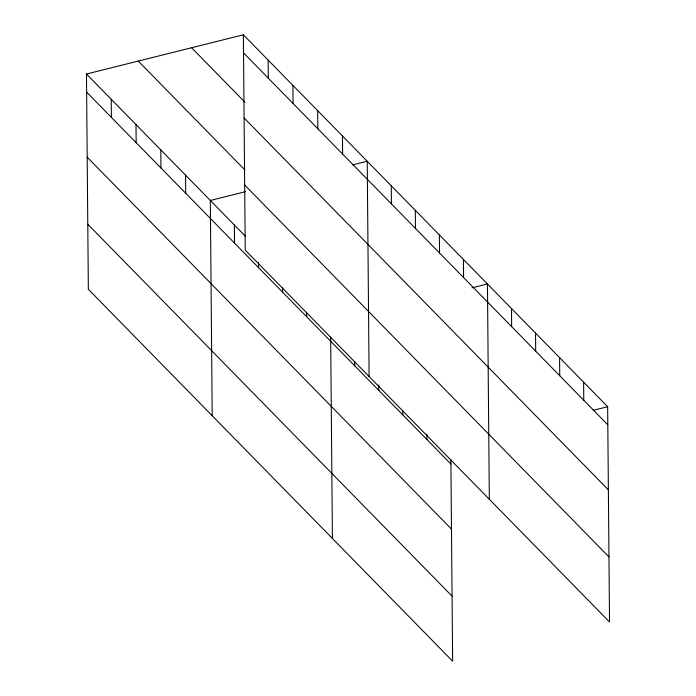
<?xml version="1.0" encoding="UTF-8"?>
<svg xmlns="http://www.w3.org/2000/svg" width="696" height="696" viewBox="0 0 696 696"><rect width="100%" height="100%" fill="white"/><g stroke="black" fill="none" stroke-linecap="round" stroke-linejoin="round"><path stroke-width="1.04" d="M450.877 459.76L452.635 661.2L88.349 289.284L86.469 74.011L243.365 34.8L607.652 406.716L609.531 621.989L245.244 250.081L243.365 34.8M245.531 191.661L210.322 200.457L212.202 415.738M352.724 164.874L367.227 161.255L369.106 376.527M471.905 287.866L487.444 283.985L489.323 499.258M593.157 410.335L607.652 406.716M243.53 52.896L607.817 424.812M191.591 47.737L244.888 102.147M244.096 117.963L608.382 489.88M138.243 61.065L244.835 169.894M244.679 185.006L608.965 556.922M86.469 74.011L245.636 236.51M86.626 92.098L450.912 464.014M87.191 157.174L451.478 529.091M87.774 224.216L452.061 596.133M583.613 382.165L583.77 400.261M559.567 357.622L559.723 375.718M535.529 333.079L535.685 351.167M511.482 308.528L511.638 326.624M463.397 259.434L463.553 277.53M439.359 234.891L439.515 252.987M426.822 434.147L426.865 439.472M415.312 210.34L415.469 228.436M402.784 410.666L402.827 414.929M391.265 185.797L391.43 203.893M378.737 385.053L378.781 390.378M354.699 361.572L354.743 365.835M342.458 135.964L342.615 154.06M330.661 337.029L332.418 538.469M317.68 110.673L317.837 128.769M306.614 312.478L306.658 316.741M292.912 85.382L293.068 103.478M282.576 287.935L282.611 292.19M268.143 60.091L268.299 78.187M258.52 262.322L258.564 267.647M234.369 225.008L234.526 243.104M185.554 175.166L185.71 193.262M160.785 149.875L160.941 167.971M136.007 124.584L136.164 142.68M111.238 99.302L111.395 117.389"/></g></svg>
